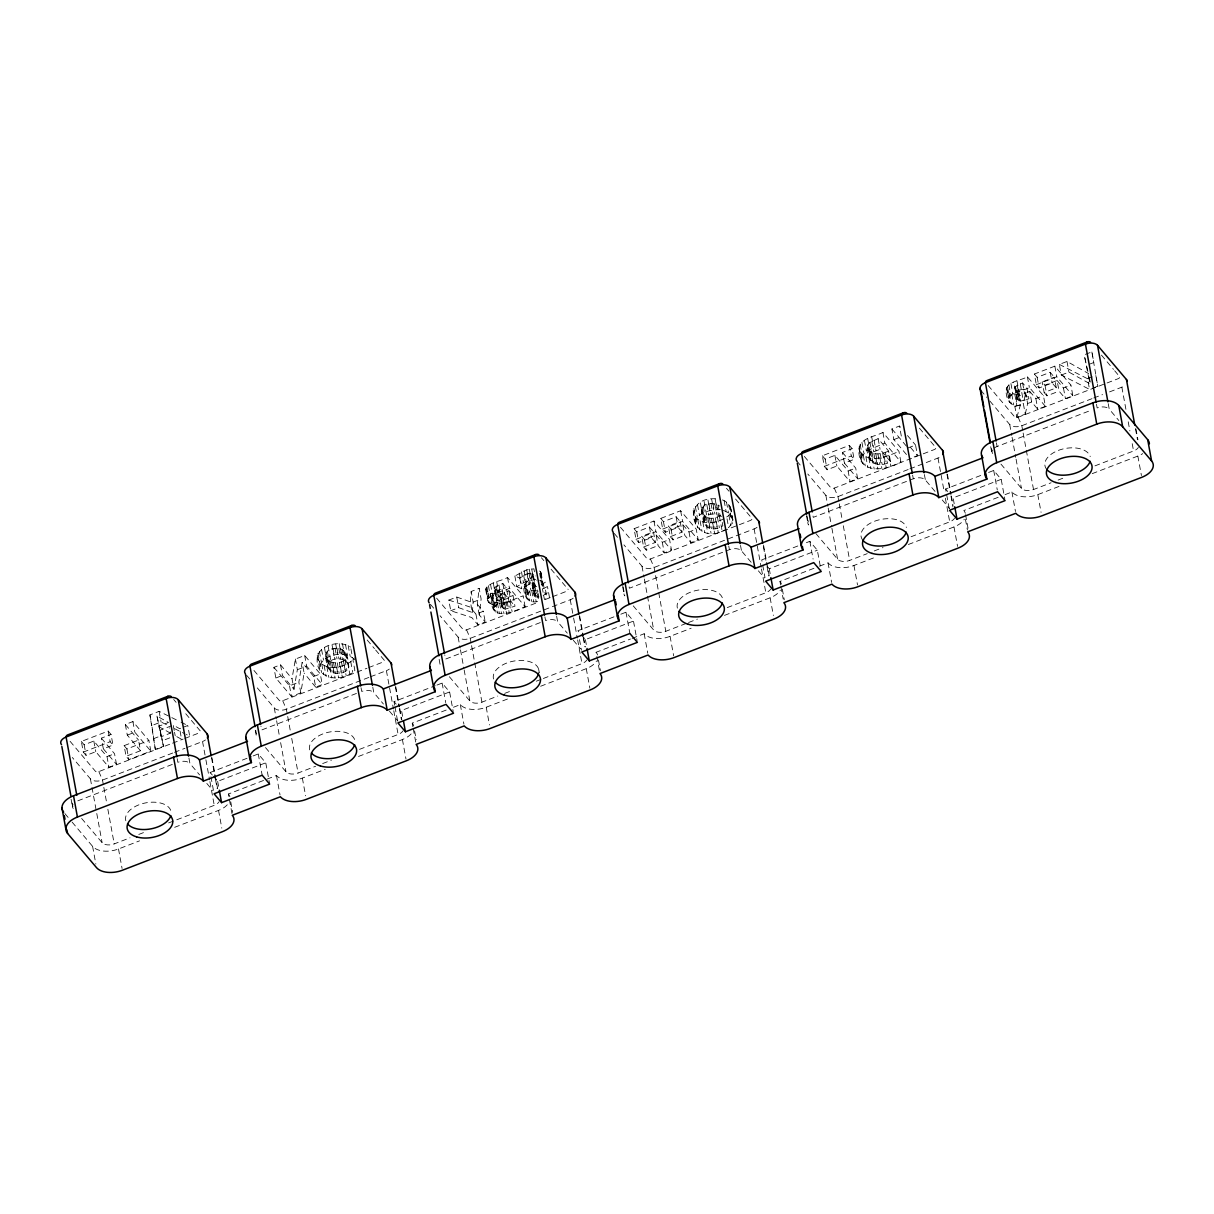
<?xml version="1.0" encoding="UTF-8"?>
<svg xmlns="http://www.w3.org/2000/svg" width="1214" height="1214" viewBox="0 0 1214 1214"><rect width="100%" height="100%" fill="white"/><g stroke="black" fill="none" stroke-linecap="round" stroke-linejoin="round"><path stroke-width="0.75" stroke-dasharray="5 3.75" d="M491.852 598.775C492.611 591.036 504.66 591.734 509.455 588.107L525.085 606.59C513.871 611.598 489.424 622.812 491.852 598.775C499.121 609.352 514.615 597.895 523.128 595.953L525.085 606.59M493.794 609.413L491.898 597.091M470.41 601.856L471.184 591.476L479.166 588.395L481.123 599.033L479.242 614.891L485.221 621.947L477.906 624.77L471.821 617.577L450.743 610.733L448.785 600.095L456.737 597.045L470.41 601.856L472.367 612.493L458.68 607.683L450.743 610.733M472.367 612.493L473.141 602.114L471.184 591.476M859.026 448.785C860.271 437.738 875.157 436.615 882.897 432.427L898.967 451.426L900.909 462.064C886.129 470.895 856.735 474.993 859.026 448.785L861.621 461.608M860.984 459.423L859.193 446.615M538.212 593.616L538.864 597.151L534.433 596.423L532.187 585.224L536.664 580.155M534.145 595.862L537.483 591.779M524.144 586.544L527.832 590.292L536.785 590.535L538.743 601.173C528.287 605.027 522.02 594.238 524.327 584.647L532.491 576.483L532.976 574.101C528.545 571.339 523.462 575.937 519.804 578.137L514.857 576.013L526.755 569.821L533.902 568.805L534.888 574.116M526.087 597.182L524.327 584.647M479.242 614.891L477.299 604.253L479.166 588.395M300.814 692.845L298.856 682.207L302.149 662.434L313.713 676.486L315.67 687.124L322.241 684.59L320.299 673.952L304.684 655.499L295.412 659.065L292.013 678.702L293.97 689.34L282.467 675.439L280.525 664.802L273.894 667.366L275.851 678.004L291.451 696.457L300.814 692.845L304.107 673.072L302.149 662.434M293.97 689.34L297.354 669.703L295.412 659.065M325.398 654.665C326.596 649.202 333.971 647.79 338.827 648.352C347.705 650.127 348.676 661.084 348.676 668.307C345.975 672.541 340.254 674.013 335.474 673.406C326.961 671.752 326.065 661.63 325.398 654.665C327.097 664.589 341.832 665.439 346.734 657.669L346.734 655.074M720.919 515.161C698.445 528.651 694.302 493.87 719.583 506.026M1006.269 389.102C1009.062 380.756 1020.974 380.695 1027.378 376.735L1043.448 395.734L1045.406 406.371L1037.818 409.285L1031.657 402.001L1029.7 391.363L1025.678 392.911L1023.311 403.488L1025.269 414.126L1016.862 417.373L1014.904 406.736L1018.409 394.413L1009.289 393.351L1006.269 389.102C1005.207 398.131 1010.26 407.874 1020.367 405.051L1018.409 394.413M1045.406 406.371L1029.335 387.372C1023.645 391.469 1008.212 391.53 1008.546 401.151M1025.269 414.126L1027.621 403.549L1025.678 392.911M540.913 575.436L541.08 572.765L539.107 570.368L541.065 581.005L543.022 583.403L542.112 587.424L540.154 576.787L540.913 575.436L542.87 586.074M1016.862 417.373L1020.367 405.051M1026.452 399.664L1028.895 398.723L1026.938 388.085L1022.598 382.956L1017.241 385.217L1014.707 387.767L1017.59 390.362L1024.495 389.026L1026.452 399.664L1020.61 401.075L1017.195 399.74L1013.644 382.152M1016.664 398.404L1019.183 395.855L1024.555 393.594L1028.895 398.723M867.373 445.963L869.952 442.306L878.117 438.649L888.572 451.016L890.53 461.654C877.768 469.09 865.218 461.897 867.373 445.963L869.983 459.378M890.53 461.654L880.074 449.286C876.22 451.047 868.86 452.336 869.421 457.951M493.309 583.039L497.254 604.314L492.292 604.526L488.529 602.372L487.588 599.944L488.878 597.531L495.266 593.676L488.21 593.1L485.63 589.306C489.546 581.582 500.836 581.536 507.513 577.469L523.128 595.953M354.397 657.867L352.94 659.855L354.883 670.492C341.999 682.996 314.76 680.447 317.294 657.457C319.343 644.331 340.527 639.99 350.588 647.092M725.76 529.35C692.663 549.805 677.2 494.113 718.415 499.03M720.372 509.668C711.237 509.47 695.986 512.232 695.197 523.355M726.7 516.982C735.335 512.232 729.098 501.17 721.435 499.667M727.034 518.757L728.658 527.62L733.013 521.686L731.01 508.894M861.151 457.253L866.386 451.001L884.854 443.064L900.909 462.064M499.698 596.028L501.807 593.676L508.954 590.732L513.036 595.558L514.979 606.196L505.161 609.155L502.11 607.819L499.698 596.028L502.11 607.819M501.64 606.666L503.764 604.314L510.912 601.37L514.979 606.196M493.84 607.728L497.254 604.314M348.904 667.047C347.932 656.273 327.689 656.076 327.568 666.653M494.174 588.289L496.344 586.18L502.854 583.524L506.329 587.622L508.287 598.259L499.258 601.082L496.526 599.974L494.174 588.289L497.3 590.444L506.329 587.622M496.116 598.927L498.301 596.818L504.812 594.162L508.287 598.259M526.284 595.285L535.237 585.831L533.295 575.193M354.64 659.794C345.429 649.49 321.573 654.3 319.252 668.095M721.526 516.663C696.259 504.508 700.402 539.289 722.861 525.799L721.89 520.472M317.294 657.457C322.787 672.192 343.516 668.474 352.94 659.855M541.216 584.905L548.288 580.292M543.159 595.543L549.001 591.795M514.857 576.013L516.8 586.65L526.026 581.369L535.86 579.442L535.207 575.891M516.8 586.65L521.762 588.775C525.419 586.574 530.503 581.976 534.919 584.738L535.237 585.831M545.101 587.728L547.468 586.529L549.426 597.167L544.418 599.473L542.461 588.836L545.101 587.728L547.059 598.365M723.802 518.712C714.242 524.251 697.504 525.359 693.24 512.718M171.614 725.76L160.263 730.145L163.45 746.276L155.316 749.402L149.914 714.909L159.125 711.358L179.338 721.344M842.47 452.458L855.703 468.103L857.661 478.741L850.088 481.654L836.856 466.009L827.144 469.757L824.321 466.404L822.364 455.766L849.345 445.356L852.182 448.71L854.125 459.347L844.428 463.095L842.47 452.458L852.182 448.71M906.463 454.522L893.853 439.605L891.895 428.967L899.468 426.038L901.759 428.754M1056.286 387.858L1052.143 382.956L1039.123 387.979L1036.331 384.686L1034.374 374.033L1054.86 366.142L1070.915 385.142L1072.872 395.779L1065.422 398.647L1059.063 391.151L1057.106 380.498L1044.996 385.172L1042.204 381.894L1054.329 377.22L1056.286 387.858L1044.161 392.532L1042.204 381.894M1059.352 364.412L1087.562 378.722L1089.519 389.36L1061.309 375.05L1059.352 364.412L1067 361.469L1088.7 373.639M1089.019 379.36L1084.223 354.822L1091.872 351.878L1093.829 362.516L1087.714 364.868M101.369 738.158L114.541 753.727L116.498 764.365L108.957 767.278L95.769 751.694L86.118 755.427L83.296 752.088L81.338 741.451L108.213 731.086L111.035 734.424L112.978 745.062L103.327 748.795L101.369 738.158L111.035 734.424M140.49 750.722L127.288 735.123L125.346 724.485L132.887 721.571L148.882 740.494L150.84 751.132L128.866 759.6L126.059 756.292L124.101 745.654L138.533 740.085L140.49 750.722L126.059 756.292M655.393 542.43L651.372 537.665L638.716 542.552L636.015 539.35L634.057 528.712L653.951 521.034L669.551 539.486L671.509 550.124L664.27 552.916L658.094 545.617L656.152 534.979L644.376 539.517L641.675 536.33L653.451 531.793L655.393 542.43L643.617 546.968L641.675 536.33M682.086 532.142L678.065 527.392L665.409 532.263L662.692 529.061L660.735 518.424L680.629 510.745L696.244 529.198L698.202 539.835L690.948 542.628L684.787 535.344L682.829 524.706L671.054 529.243L668.353 526.041L680.128 521.504L682.086 532.142L670.31 536.679L668.353 526.041M81.338 741.451L84.161 744.789L93.827 741.056L106.999 756.641L108.957 767.278M634.057 528.712L636.773 531.914L649.429 527.028L653.451 531.793M660.735 518.424L663.451 521.625L676.107 516.754L680.128 521.504M822.364 455.766L825.201 459.12L834.898 455.371L848.131 471.017L850.088 481.654M1034.374 374.033L1037.166 377.342L1050.186 372.319L1054.329 377.22M155.316 749.402L151.856 725.547L161.083 721.996L167.82 725.319M824.321 466.404L851.302 455.994L854.125 459.347M893.853 439.605L901.425 436.676L899.468 426.038M1036.331 384.686L1056.802 376.78L1072.872 395.779M1061.309 375.05L1068.957 372.106L1089.307 383.412M83.296 752.088L110.155 741.724L112.978 745.062M127.288 735.123L134.845 732.209L150.84 751.132M275.851 678.004L282.467 675.439M297.354 669.703L306.641 666.137L322.241 684.59M473.141 602.114L481.123 599.033M636.015 539.35L655.909 531.671L671.509 550.124M662.692 529.061L682.587 521.383L698.202 539.835M161.174 736.716L159.216 726.078L168.488 722.512L156.97 716.093L161.174 736.716L170.446 733.15L169.474 727.823M500.153 597.182L505.449 598.259L513.036 595.558M868.04 448.74C872.289 456.236 882.199 454.188 888.572 451.016M273.894 667.366L289.509 685.819L298.856 682.207M313.713 676.486L320.299 673.952M448.785 600.095L469.864 606.939L475.949 614.132L483.263 611.31L485.221 621.947M656.152 534.979L662.313 542.279L669.551 539.486M682.829 524.706L689.006 531.99L696.244 529.198M106.999 756.641L114.541 753.727M124.101 745.654L126.909 748.962L148.882 740.494M153.359 738.765L161.492 735.638M174.209 730.464L173.238 725.137L179.626 728.643L187.76 725.517L189.703 736.154L186.334 734.485M848.131 471.017L855.703 468.103M859.679 450.971C868.511 464.689 887.449 456.221 898.967 451.426M907.951 447.951L915.538 445.037L917.481 455.675L911.426 458.012M1014.904 406.736L1023.311 403.488M1029.7 391.363L1035.876 398.647L1043.448 395.734M1057.106 380.498L1063.464 388.01L1070.915 385.142M1087.562 378.722L1092.509 376.81M643.617 546.968L646.318 550.17L658.094 545.617M670.31 536.679L673.011 539.881L684.787 535.344M1044.161 392.532L1046.938 395.81L1059.063 391.151M1027.621 403.549L1031.657 402.001M163.45 746.276L162.221 740.783L170.324 737.657M1092.812 388.085L1097.775 386.173L1091.872 351.878M70.093 741.329L95.39 771.239A2.64 1.518 -10.4 0 0 98.85 771.588L170.81 743.848M172.57 743.18L183.102 739.114M184.847 738.431L198.899 733.028A2.64 1.518 -10.4 0 0 200.431 731.389M253.954 670.447L279.25 700.372A2.64 1.518 -10.4 0 0 282.71 700.721L366.962 668.246M368.707 667.563L382.759 662.161A2.64 1.518 -10.4 0 0 384.064 659.976L375.627 649.991M436.615 598.153L463.111 629.505A2.64 1.518 -10.4 0 0 466.571 629.854L538.53 602.114M545.556 599.397L550.822 597.379M552.567 596.696L566.619 591.279A2.64 1.518 -10.4 0 0 567.924 589.094M620.475 527.286L646.971 558.622A2.64 1.518 -10.4 0 0 650.431 558.971L750.48 520.411A2.64 1.518 -10.4 0 0 751.785 518.226L734.91 498.286M804.336 456.418L830.846 487.755A2.64 1.518 -10.4 0 0 834.291 488.104L934.34 449.544A2.64 1.518 -10.4 0 0 935.645 447.359L917.587 425.993M988.196 385.551L1014.692 416.888A2.64 1.518 -10.4 0 0 1018.151 417.237L1118.2 378.677A2.64 1.518 -10.4 0 0 1119.505 376.492L1114.695 370.786M172.707 753.014L102.507 780.071A9.242 5.296 -10.4 0 1 90.413 778.857L72.339 757.49M174.467 752.331L184.998 748.279M186.744 747.596L202.541 741.511A9.242 5.296 -10.4 0 0 205.454 739.948M368.859 677.412L286.367 709.204A9.242 5.296 -10.4 0 1 274.273 707.99L256.2 686.608M370.604 676.729L386.401 670.644A9.242 5.296 -10.4 0 0 389.315 669.066M573.175 598.198A9.242 5.296 -10.4 0 1 570.261 599.762L470.228 638.336A9.242 5.296 -10.4 0 1 458.133 637.107L440.06 615.741M757.035 527.331A9.242 5.296 -10.4 0 1 754.122 528.894L654.088 567.454A9.242 5.296 -10.4 0 1 641.994 566.24L623.92 544.874M908.163 469.53L837.948 496.587A9.242 5.296 -10.4 0 1 825.869 495.373L807.796 474.006M909.908 468.847L937.997 458.027A9.242 5.296 -10.4 0 0 940.896 456.464M1092.008 398.662L1021.809 425.719A9.242 5.296 -10.4 0 1 1009.714 424.505L988.029 398.86M1093.768 397.98L1102.54 394.596M1109.566 391.894L1121.857 387.16A9.242 5.296 -10.4 0 0 1124.756 385.597M77.802 800.845L172.585 764.319M356.446 693.437L261.663 729.978L260.995 726.321M540.306 622.57L445.523 659.111L444.855 655.454M751.147 562.279L741.511 550.883A9.242 5.296 -10.4 0 0 729.432 549.669L629.383 588.229L628.715 584.587M935.023 491.412L925.387 480.016A9.242 5.296 -10.4 0 0 913.292 478.802L813.259 517.361L812.576 513.719M994.205 448.057A9.242 5.296 -10.4 0 1 997.104 446.494L1091.887 409.953M213.421 790.223L210.174 772.499L251.389 756.61M253.104 755.943L258.263 753.955L265.76 762.817L269.66 784.092M394.687 705.167L394.034 701.616L435.249 685.728M436.964 685.075L442.124 683.087L449.62 691.95L453.201 711.45M613.95 616.849L577.894 630.749L580.034 633.283M620.824 614.208L625.984 612.22L633.48 621.082L637.062 640.582M797.81 545.981L761.755 559.882L762.407 563.433M806.399 542.673L809.844 541.338L817.341 550.215L820.922 569.715M949.196 508.514L945.615 489.014L981.686 475.099M988.56 472.458L993.705 470.471L1001.201 479.333L1004.782 498.833M213.391 776.292L217.67 781.361L265.76 762.817M449.62 691.95L401.531 710.494L402.836 717.58M581.111 634.543L585.391 639.611L633.48 621.082M767.111 566.21L769.251 568.744L817.341 550.215M1001.201 479.333L953.111 497.877L954.416 504.963M231.95 813.517L228.384 794.017L276.458 775.488A19.803 11.366 -10.4 0 0 302.362 778.098L325.185 769.297M412.881 726.7L412.244 723.149L446.585 709.917M453.459 707.261L460.318 704.621A19.803 11.366 -10.4 0 0 486.222 707.231L510.791 697.747M599.352 670.007L596.104 652.282L630.445 639.034M632.16 638.382L644.179 633.738A19.803 11.366 -10.4 0 0 670.082 636.348L691.145 628.23M780.617 584.951L779.965 581.415L817.735 566.847M819.465 566.179L828.039 562.871A19.819 11.366 -10.4 0 0 853.958 565.481L876.766 556.68M998.166 497.3L963.825 510.533A19.803 11.366 -10.4 0 1 965.297 513.234M1005.04 494.644L1011.915 492.004A19.803 11.366 -10.4 0 0 1037.803 494.614L1060.626 485.812M81.641 818.464L102.128 842.683A9.242 5.296 -10.4 0 0 114.222 843.897L130.019 837.812M138.791 834.428L145.817 831.727M168.625 822.925L214.256 805.337A9.242 5.296 -10.4 0 0 219.051 801.771M265.502 747.596L285.988 771.816A9.242 5.296 -10.4 0 0 298.083 773.03L315.625 766.262M322.651 763.56L331.422 760.176M359.511 749.357L398.116 734.47A9.242 5.296 -10.4 0 0 402.911 730.904M449.377 676.729L469.848 700.948A9.242 5.296 -10.4 0 0 481.943 702.162L497.74 696.077M504.751 693.361L511.777 690.66M536.345 681.191L541.611 679.157M543.371 678.474L581.976 663.603A9.242 5.296 -10.4 0 0 586.787 660.021M633.238 605.847L653.709 630.066A9.242 5.296 -10.4 0 0 665.803 631.295L686.866 623.177M688.611 622.494L697.397 619.11M727.232 607.607L765.837 592.72A9.242 5.296 -10.4 0 0 770.647 589.154M815.899 533.553L837.584 559.199A9.242 5.296 -10.4 0 0 849.663 560.413L867.221 553.645M874.232 550.944L883.018 547.56M911.092 536.74L949.712 521.853A9.242 5.296 -10.4 0 0 954.508 518.287M1000.958 464.112L1021.429 488.332A9.242 5.296 -10.4 0 0 1033.524 489.546L1051.066 482.777M1058.092 480.076L1063.358 478.043M1094.952 465.873L1133.557 450.986A9.242 5.296 -10.4 0 0 1138.368 447.42M72.127 822.136L92.598 846.355A19.803 11.366 -10.4 0 0 118.502 848.965L139.564 840.847M174.664 827.311L218.55 810.406A19.803 11.366 -10.4 0 0 228.824 802.758M358.525 756.443L402.411 739.538A19.803 11.366 -10.4 0 0 411.925 732.998M540.625 686.259L586.271 668.656A19.803 11.366 -10.4 0 0 596.544 661.008M724.5 615.377L770.131 597.789A19.803 11.366 -10.4 0 0 780.405 590.141M908.36 544.509L953.992 526.922A19.803 11.366 -10.4 0 0 964.28 519.273M1092.221 473.642L1137.852 456.054A19.803 11.366 -10.4 0 0 1142.708 453.641M532.187 585.224L533.538 586.514L536.907 586.514L537.893 591.84M723.377 510.305L728.491 512.991L732.968 519.531M181.023 722.178L187.76 725.517M174.558 728.658L184.649 733.651M176.789 736.655L181.584 739.28L179.626 728.643M539.608 580.201L541.065 581.005M170.446 733.15L158.913 726.731L159.353 728.233M1101.432 355.125L1113.481 369.36M1108.23 403.67L1109.232 409.148L1118.868 420.545M980.806 390.316L986.83 397.433M907.495 435.538L915.538 445.037M910.606 447.526L917.481 455.675M945.615 489.014L947.755 491.533M891.895 428.967L906.812 446.6M942.246 499.956L949.485 508.514M844.428 463.095L857.661 478.741M796.945 461.183L801.771 466.874M726.488 488.316L728.901 491.154M758.386 570.838L764.41 577.955M614.284 533.477L617.896 537.756M541.414 557.757L543.826 560.61M551.05 569.154L565.512 586.256M556.649 616.287L557.651 621.765L567.287 633.162M573.312 640.279L580.55 648.822M477.299 604.253L483.263 611.31M430.424 604.344L434.035 608.624M367.189 640.021L374.428 648.579M394.034 701.616L396.174 704.15M372.789 687.154L373.791 692.633L383.427 704.029M389.451 711.146L397.889 721.116M315.67 687.124L304.107 673.072M280.525 664.802L292.013 678.702M246.563 675.212L250.175 679.491M173.693 699.492L176.106 702.345M185.742 713.741L200.204 730.843M210.174 772.499L212.313 775.018M188.929 758.037L189.93 763.5L199.566 774.896M206.805 783.44L212.829 790.572M125.346 724.485L138.533 740.085M103.327 748.795L116.498 764.365M64.888 813.592L70.913 820.71M1018.151 417.237L1021.809 425.719L1022.81 431.198M834.291 488.104L837.948 496.587L838.95 502.065M650.431 558.971L654.088 567.454L665.803 631.295M466.571 629.854L470.228 638.336L471.229 643.799M282.71 700.721L286.367 709.204L287.369 714.667M98.85 771.588L102.507 780.071L103.509 785.549M1087.896 371.499L1084.223 354.822M156.97 716.093L159.216 726.078M1135.94 428.861L1137.943 439.817M1135.469 428.754L1137.488 439.696M1137.852 456.054L1141.433 475.554M1121.857 387.16L1126.197 410.863M1128.216 421.804L1129.885 430.924M1132.222 443.687L1133.557 450.986M1095.817 375.536L1097.775 386.173M1096.485 404.277L1097.153 407.934A9.242 5.296 -10.4 0 1 1109.232 409.148M1089.353 377.175L1090.324 382.501M1088.867 376.826L1089.853 382.137M1067 361.469L1068.957 372.106M1063.464 388.01L1065.422 398.647M1054.86 366.142L1056.802 376.78M1050.186 372.319L1052.143 382.956M1044.996 385.172L1046.938 395.81M1037.166 377.342L1039.123 387.979M1035.876 398.647L1037.818 409.285M1027.378 376.735L1029.335 387.372M1022.598 382.956L1024.555 393.594M1020.306 383.836L1023.19 400.711M1016.968 380.741L1018.925 391.394M1018.652 390.438L1020.61 401.075M1037.803 494.614L1041.066 512.338M1017.241 385.217L1019.183 395.855M1017.59 390.362L1019.548 400.999M1016.679 390.119L1018.637 400.757M1015.39 386.492L1017.332 397.13M1014.889 387.129L1017.195 399.74M1023.144 433.019L1033.524 489.546M1014.858 394.611L1016.801 405.248M1010.928 383.548L1012.886 394.186M1011.778 394.262L1013.72 404.899M1008.849 384.929L1010.807 395.567M1009.289 393.351L1011.232 403.989M1007.392 386.325L1009.35 396.963M1007.514 391.94L1009.471 402.578M1006.527 387.706L1008.485 398.344M1009.714 424.505L1011.732 435.447M1012.066 437.268L1015.739 457.329M1016.072 459.15L1021.429 488.332M1011.915 492.004L1015.481 511.504M996.436 442.852L997.104 446.494M991.519 448.664L992.521 454.142A9.242 5.296 -10.4 0 1 992.308 450.06M990.715 446.722L991.717 452.2M993.705 470.471L997.286 489.97M965.54 514.69L968.15 528.879M965.449 519.395L967.406 530.032M947.406 474.204L951.078 494.265M951.412 496.086L953.096 505.206M946.935 474.082L950.623 494.144M950.957 495.965L952.96 506.921M953.992 526.922L957.573 546.421M937.997 458.027L944.022 490.851M945.357 498.15L949.712 521.853M924.385 474.553L925.387 480.016M912.625 475.144L913.292 478.802M888.845 455.326L890.803 465.964M882.897 432.427L884.854 443.064M885.325 452.276L887.282 462.913M884.247 456.889L886.205 467.527M882.669 453.156L884.627 463.794M878.117 438.649L880.074 449.286M880.211 453.733L882.153 464.37M879.953 457.921L881.91 468.558M877.904 453.96L879.862 464.598M874.08 440.196L876.038 450.834M875.795 453.869L877.737 464.507M875.947 458.437L877.904 469.074M871.682 436.752L873.64 447.389M871.773 441.213L873.731 451.851M873.852 453.459L875.81 464.097M872.092 452.716L874.034 463.353M869.952 442.306L871.91 452.943M872.244 458.422L874.201 469.059M870.499 451.638L872.456 462.276M867.676 438.497L870.559 454.082M869.087 450.242L871.045 460.88M867.752 444.673L869.71 455.311M868.875 457.875L870.817 468.513M864.429 440.363L866.386 451.001M865.901 456.828L867.843 467.466M861.925 442.336L863.882 452.989M863.321 455.25L865.263 465.888M860.165 444.445L862.122 455.083M861.136 453.171L863.093 463.809M849.345 445.356L851.302 455.994M834.898 455.371L836.856 466.009M853.943 565.481L857.524 584.981M839.284 503.886L841.97 518.469M843.305 525.768L849.663 560.413M825.201 459.12L827.144 469.757M825.869 495.373L827.872 506.314M828.206 508.135L831.56 526.375M831.894 528.196L837.584 559.199M828.039 562.871L831.62 582.371M806.991 515.889L808.661 525.009A9.242 5.296 -10.4 0 1 808.448 520.927M806.521 515.768L807.856 523.067M809.844 541.338L813.092 559.077M782.332 589.109L784.274 599.746M780.936 586.726L783.212 599.139M769.251 568.744L770.556 575.831M763.53 545.071L769.221 576.073M763.409 546.786L766.747 565.026M767.081 566.847L768.766 575.967M770.131 597.789L773.379 615.528M762.726 565.193L765.002 577.606M754.122 528.894L761.163 567.196M761.497 569.017L765.837 592.72M740.51 545.42L741.511 550.883M730.206 506.693L733.013 521.686M730.342 513.127L732.3 523.765M728.643 504.417L730.585 515.055M726.533 502.353L728.491 512.991M728.886 515.115L730.843 525.753M724.136 500.76L726.093 511.398M728.764 546.027L729.432 549.669M718.096 504.918L720.039 515.555M719.371 516.147L722.133 530.958M716.488 504.113L718.445 514.751M715.137 498.878L717.095 509.516M714.773 503.613L716.73 514.25M717.398 517.027L719.356 527.665M712.937 503.415L714.894 514.053M716.29 521.61L718.233 532.248M715.258 517.725L717.201 528.363M711.647 499.212L713.604 509.85M710.994 503.507L712.952 514.144M713.21 518.135L715.167 528.773M712.603 522.415L714.56 533.052M708.961 503.901L710.918 514.539M707.959 500.031L709.917 510.669M711.283 518.226L713.24 528.864M709.477 518.029L711.434 528.667M706.821 504.599L708.764 515.237M709.113 522.733L711.07 533.371M707.777 517.513L709.72 528.151M704.059 501.336L706.791 516.117M706.184 516.709L708.126 527.346M703.316 506.466L705.258 517.103M704.697 515.616L707.792 533.219M702.223 507.528L705.273 524.843M701.555 508.681L704.181 523.325M700.432 502.945L702.375 513.583M701.343 509.926L703.513 521.899M702.815 521.929L704.773 532.567M697.519 504.675L699.476 515.313M700.099 520.821L702.056 531.459M695.349 506.526L697.306 517.164M697.701 519.228L699.659 529.865M695.607 517.179L697.564 527.817M693.907 508.499L695.865 519.137M693.194 510.578L696.001 525.556M689.006 531.99L690.948 542.628M680.629 510.745L682.587 521.383M676.107 516.754L678.065 527.392M671.054 529.243L673.011 539.881M663.451 521.625L665.409 532.263M662.313 542.279L664.27 552.916M653.951 521.034L655.909 531.671M670.082 636.348L673.664 655.864M649.429 527.028L651.372 537.665M644.376 539.517L646.318 550.17M636.773 531.914L638.716 542.552M641.994 566.24L644.012 577.181M644.346 579.002L653.709 630.066M644.179 633.738L647.76 653.253M623.116 586.757L624.8 595.877A9.242 5.296 -10.4 0 1 623.996 593.934M622.661 586.65L623.662 592.113M625.984 612.22L629.884 633.496M598.456 659.991L600.414 670.629M585.391 639.611L586.696 646.713M579.67 615.953L583.357 636.015M583.691 637.836L585.36 646.956M579.215 615.832L582.887 635.893M583.221 637.714L584.89 646.834M586.271 668.656L589.852 688.171M579.518 639.611L581.476 650.249M570.261 599.762L573.281 616.181M573.615 618.002L577.303 638.063M577.636 639.884L580.307 654.483M580.641 656.304L581.976 663.603M543.341 583.752L545.283 594.39M541.08 572.765L543.204 584.738M540.276 571.46L542.233 582.098M544.904 616.894L545.572 620.536A9.242 5.296 -10.4 0 1 557.651 621.765M532.976 574.101L534.919 584.738M531.671 568.85L533.629 579.488M535.025 586.757L536.983 597.394M532.051 573.463L534.448 587.121M533.234 583.145L535.192 593.783M533.538 586.514L535.48 597.151M534.221 590.93L536.163 601.567M530.715 573.19L532.658 583.828M529.289 569.184L531.231 579.822M532.248 584.617L534.433 596.423M529.016 573.327L530.973 583.964M531.823 591.021L533.781 601.658M528.894 579.579L530.852 590.216M526.755 569.821L528.697 580.459M527.058 573.903L529.016 584.541M529.683 590.808L531.626 601.446M527.832 590.292L529.79 600.93M524.069 570.732L526.026 581.369M525.844 582.401L527.802 593.039M526.315 589.488L528.257 600.126M523.704 575.512L525.647 586.15M525.101 588.38L527.043 599.018M521.489 571.84L523.446 582.477M538.652 669.218L539.274 672.632M519.197 573.069L521.155 583.706M519.804 578.137L521.762 588.775M507.513 577.469L509.455 588.107M508.954 590.732L510.912 601.37M510.138 600.96L512.08 611.598M508.226 597.394L510.183 608.047M507.27 601.947L509.212 612.584M502.854 583.524L504.812 594.162M504.387 592.493L507.406 608.897M504.554 602.645L506.511 613.282M502.05 589.276L504.007 599.913M503.203 598.517L505.161 609.155M501.807 593.676L503.764 604.314M501.458 598.153L503.415 608.791M498.984 585.011L500.927 595.649M502.004 603.039L503.962 613.677M499.364 590.141L502.201 605.498M496.693 581.643L498.651 592.28M497.3 590.444L499.258 601.082M499.622 603.13L501.564 613.768M496.344 586.18L498.301 596.818M495.737 590.186L497.694 600.824M494.766 587.257L496.708 597.895M497.452 602.933L499.409 613.571M495.6 602.432L497.543 613.07M492.763 594.086L494.993 606.09M494.052 601.628L496.01 612.266M490.547 584.374L492.505 595.012M492.307 596.271L494.265 606.909M492.838 600.52L494.781 611.158M490.35 593.889L492.292 604.526M488.423 585.664L490.38 596.302M488.21 593.1L490.168 603.737M486.92 586.893L488.878 597.531M485.995 588.092L487.952 598.745M486.571 591.734L488.529 602.372M485.63 589.306L487.77 601.158M475.949 614.132L477.906 624.77M486.222 707.231L489.47 724.955M471.563 645.62L481.943 702.162M456.737 597.045L458.68 607.683M458.133 637.107L460.152 648.048M460.485 649.885L463.824 668.11M464.158 669.946L469.848 700.948M460.318 704.621L463.9 724.121M439.134 659.339L440.136 664.817M442.124 683.087L445.705 702.587M414.596 730.858L416.235 739.721M413.215 728.476L415.81 742.649M395.81 686.821L399.497 706.882M399.831 708.703L401.834 719.644M395.339 686.699L399.027 706.76M399.36 708.581L401.379 719.523M402.411 739.538L405.992 759.038M395.005 706.943L397.615 721.131M386.401 670.644L393.442 708.93M393.776 710.767L398.116 734.47M361.044 687.761L361.711 691.419A9.242 5.296 -10.4 0 1 373.791 692.633M350.922 648.868L352.546 657.73M348.19 645.514L350.133 656.152M350.755 661.721L352.713 672.359M345.474 644.406L347.432 655.044M346.081 653.663L349.799 674.089M344.988 652.161L346.946 662.798M342.469 643.769L344.427 654.407M343.623 650.765L345.58 661.402M344.958 659.9L346.916 670.538M342.151 649.657L344.093 660.295M344.23 665.06L346.172 675.697M343.425 660.886L345.383 671.524M340.542 648.868L342.5 659.506M339.192 643.632L341.149 654.27M341.453 661.767L343.395 672.404M338.827 648.352L340.77 659.005M336.991 648.155L338.949 658.792M340.345 666.349L342.287 676.987M339.298 662.465L341.255 673.117M335.701 643.966L337.659 654.604M335.049 648.246L337.006 658.883M337.264 662.874L339.222 673.512M336.657 667.154L338.6 677.791M333.015 648.64L334.958 659.278M332.014 644.771L333.956 655.408M335.337 662.965L337.295 673.603M333.531 662.768L335.474 673.406M333.167 667.472L335.125 678.125M331.832 662.267L333.774 672.905M328.114 646.076L330.845 660.856M330.238 661.463L332.181 672.101M327.37 651.205L329.313 661.842M328.751 660.355L330.709 670.993M329.889 667.321L331.847 677.958M326.262 652.267L328.22 662.905M327.385 658.944L329.328 669.582M324.472 647.684L328.235 668.064M326.87 666.668L328.827 677.306M321.573 649.414L323.531 660.052M324.153 665.56L326.111 676.198M319.403 651.265L321.346 661.903M321.756 663.982L323.713 674.62M317.962 653.238L321.619 672.556M317.249 655.317L320.056 670.295M304.684 655.499L306.641 666.137M289.509 685.819L291.451 696.457M302.362 778.098L305.609 795.823M287.703 716.503L290.374 731.086M291.724 738.385L298.083 773.03M274.273 707.99L276.291 718.931M276.625 720.752L279.296 735.335M280.631 742.634L285.988 771.816M276.458 775.488L280.039 794.988M255.729 730.327L256.412 733.969M255.274 730.206L256.275 735.684A9.242 5.296 -10.4 0 0 257.08 737.626M258.263 753.955L262.163 775.23M230.736 801.726L232.693 812.363M217.67 781.361L218.975 788.447M211.949 757.688L217.64 788.69M211.479 757.566L215.166 777.628M215.5 779.449L217.169 788.569M218.55 810.406L221.798 828.13M202.541 741.511L205.561 757.931M205.894 759.752L209.582 779.813M209.916 781.634L214.256 805.337M174.543 732.224L175.195 735.775M177.183 758.629L177.851 762.286A9.242 5.296 -10.4 0 1 189.93 763.5M159.125 711.358L161.083 721.996M160.263 730.145L162.221 740.783M149.914 714.909L151.856 725.547M132.887 721.571L134.845 732.209M126.909 748.962L128.866 759.6M108.213 731.086L110.155 741.724M118.502 848.965L122.083 868.465M103.843 787.37L106.513 801.953M107.864 809.252L114.222 843.897M93.827 741.056L95.769 751.694M84.161 744.789L86.118 755.427M90.413 778.857L96.437 811.68M96.771 813.501L102.128 842.683M92.598 846.355L95.86 864.08M72.218 803.015L72.886 806.673M71.08 799.252L72.415 806.551M677.397 608.138A23.112 13.248 -10.4 0 1 696.305 590.459A23.112 13.248 -10.4 0 1 722.512 598.35M779.965 581.415A19.803 11.366 -10.4 0 1 781.437 584.116M309.676 749.873A23.112 13.248 -10.4 0 1 328.584 732.209A23.112 13.248 -10.4 0 1 354.792 740.1M412.244 723.149A19.803 11.366 -10.4 0 1 413.716 725.851M493.537 679.005A23.112 13.248 -10.4 0 1 515.419 660.811A23.112 13.248 -10.4 0 1 538.834 672.693M596.104 652.282A19.803 11.366 -10.4 0 1 597.576 654.983M73.219 808.494A9.242 5.296 -10.4 0 1 73.007 804.412M125.816 820.755A23.112 13.248 -10.4 0 1 144.724 803.076A23.112 13.248 -10.4 0 1 170.931 810.967M228.384 794.017A19.803 11.366 -10.4 0 1 229.856 796.718M1046.832 469.545A23.112 13.248 -10.4 0 1 1061.112 449.468A23.112 13.248 -10.4 0 1 1090.233 456.616M862.987 540.412A23.112 13.248 -10.4 0 1 877.252 520.336A23.112 13.248 -10.4 0 1 906.388 527.483"/><path stroke-width="1.5" d="M171.28 696.654A2.64 1.518 -10.4 0 0 167.835 696.305L166.136 698.46L66.087 737.019A9.242 5.296 -10.4 0 0 61.504 744.668M355.141 625.771A2.64 1.518 -10.4 0 0 351.696 625.438L349.996 627.577L249.947 666.152A9.242 5.296 -10.4 0 0 245.365 673.785L255.061 726.685M539.001 554.904A2.64 1.518 -10.4 0 0 535.556 554.555L533.857 556.71L433.808 595.27A9.242 5.296 -10.4 0 0 429.225 602.918M722.876 484.037A2.64 1.518 -10.4 0 0 719.416 483.688L717.717 485.843L617.668 524.402A9.242 5.296 -10.4 0 0 613.085 532.051L622.782 584.936M906.737 413.17A2.64 1.518 -10.4 0 0 903.277 412.821L901.577 414.976L801.544 453.535A9.242 5.296 -10.4 0 0 796.945 461.183M1090.597 342.302A2.64 1.518 -10.4 0 0 1087.137 341.953L1085.437 344.108L985.389 382.668A9.242 5.296 -10.4 0 0 980.806 390.316L983.81 406.72M167.835 696.305L67.787 734.865A2.64 1.518 -10.4 0 0 66.254 736.488M351.696 625.438L251.647 663.997A2.64 1.518 -10.4 0 0 250.114 665.621M535.556 554.555L435.507 593.115A2.64 1.518 -10.4 0 0 434.142 594.147M719.416 483.688L619.368 522.248A2.64 1.518 -10.4 0 0 617.835 523.887M903.277 412.821L803.243 451.38A2.64 1.518 -10.4 0 0 801.923 453.566M1087.137 341.953L987.088 380.513A2.64 1.518 -10.4 0 0 985.783 382.698M63.689 812.166A19.803 11.366 -10.4 0 1 73.523 795.777L173.556 757.217A19.803 11.366 -10.4 0 1 199.46 759.827L247.55 741.299M246.654 740.009A19.803 11.366 -10.4 0 1 257.383 724.91L357.417 686.35A19.803 11.366 -10.4 0 1 383.32 688.96L431.41 670.416A19.803 11.366 -10.4 0 1 441.243 654.043L541.292 615.483A19.803 11.366 -10.4 0 1 567.181 618.093L615.27 599.549M614.375 598.259A19.803 11.366 -10.4 0 1 625.104 583.175L725.153 544.6A19.803 11.366 -10.4 0 1 751.041 547.211L799.131 528.682M801.331 545.799L797.416 524.524A19.803 11.366 -10.4 0 1 808.964 512.293L909.013 473.733A19.803 11.366 -10.4 0 1 934.917 476.343L982.991 457.815A19.788 11.351 -10.4 0 1 981.519 455.113M985.176 474.932L981.276 453.657A19.788 11.351 -10.4 0 1 992.824 441.426L1092.873 402.866A19.803 11.366 -10.4 0 1 1118.762 405.476L1147.685 439.665A19.803 11.366 -10.4 0 1 1149.4 443.823M67.589 833.441A19.803 11.366 -10.4 0 1 77.423 817.052L177.472 778.493A19.803 11.366 -10.4 0 1 203.36 781.103L251.45 762.574A19.803 11.366 -10.4 0 1 261.283 746.185L361.332 707.625A19.803 11.366 -10.4 0 1 387.22 710.236L435.31 691.692A19.803 11.366 -10.4 0 1 445.143 675.318L545.192 636.758A19.803 11.366 -10.4 0 1 571.081 639.368L619.17 620.824A19.803 11.366 -10.4 0 1 629.004 604.451L729.053 565.876A19.803 11.366 -10.4 0 1 754.941 568.486L803.031 549.957A19.819 11.366 -10.4 0 1 812.864 533.568L912.913 495.009A19.803 11.366 -10.4 0 1 938.817 497.619L986.891 479.09A19.803 11.366 -10.4 0 1 996.724 462.701L1096.773 424.141A19.803 11.366 -10.4 0 1 1122.677 426.751L1151.585 460.941A19.803 11.366 -10.4 0 1 1141.752 477.33L1041.703 515.889A19.803 11.366 -10.4 0 1 1015.815 513.279L967.725 531.808A19.803 11.366 -10.4 0 1 957.892 548.197L857.858 586.757A19.819 11.366 -10.4 0 1 831.954 584.146L783.865 602.69A19.803 11.366 -10.4 0 1 774.031 619.064L673.982 657.624A19.803 11.366 -10.4 0 1 648.094 655.014L600.004 673.558A19.803 11.366 -10.4 0 1 590.171 689.947L490.122 728.506A19.803 11.366 -10.4 0 1 464.234 725.896L416.144 744.425A19.803 11.366 -10.4 0 1 406.311 760.814L306.262 799.373A19.803 11.366 -10.4 0 1 280.373 796.763L232.284 815.292A19.803 11.366 -10.4 0 1 222.45 831.681L122.402 870.241A19.803 11.366 -10.4 0 1 96.513 867.631L67.589 833.441L66.937 829.89M221.57 802.636L269.66 784.092L262.163 775.23L214.074 793.774L221.57 802.636L219.294 790.223M405.43 731.769L453.52 713.225L446.024 704.363L397.934 722.891L405.43 731.769L403.488 721.131M589.291 660.886L637.38 642.358L629.884 633.496L581.794 652.024L589.291 660.886L587.015 648.473M773.151 590.019L821.241 571.491L813.744 562.628L765.655 581.157L773.151 590.019L770.875 577.606M957.027 519.152L1005.101 500.608L997.605 491.746L949.53 510.29L957.027 519.152L954.75 506.739M1096.151 402.456L1085.437 344.108A9.242 5.296 -10.4 0 1 1097.517 345.322L1126.44 379.512A9.242 5.296 -10.4 0 1 1127.245 381.454M912.291 473.323L901.577 414.976A9.242 5.296 -10.4 0 1 913.672 416.19L942.58 450.379L946.601 472.261M728.43 544.206L717.717 485.843A9.242 5.296 -10.4 0 1 729.796 487.057L758.72 521.246A9.242 5.296 -10.4 0 1 759.524 523.188M544.57 615.073L533.857 556.71A9.242 5.296 -10.4 0 1 545.936 557.924L574.859 592.129L578.866 614.011M360.71 685.94L349.996 627.577A9.242 5.296 -10.4 0 1 362.076 628.806L390.999 662.996A9.242 5.296 -10.4 0 1 391.788 664.938M176.849 756.808L166.136 698.46A9.242 5.296 -10.4 0 1 178.215 699.674L207.139 733.863L211.145 755.745M1147.685 439.665L1151.585 460.941M1126.44 379.512L1134.802 425.097M1118.762 405.476L1122.677 426.751M1097.517 345.322L1107.896 401.849M1092.873 402.866L1096.773 424.141M985.389 382.668L996.102 441.016M992.824 441.426L996.724 462.701M984.478 410.378L990.169 441.38M980.001 388.374L990.047 443.08M985.92 473.764L986.891 479.09M934.917 476.343L938.817 497.619M913.672 416.19L924.036 472.716M909.013 473.733L912.913 495.009M801.544 453.535L812.242 511.883M808.964 512.293L812.879 533.568M797.279 463.004L806.657 514.068M800.117 533.993L800.754 537.544M802.378 546.406L803.031 549.957M758.72 521.246L762.726 543.144M751.041 547.211L754.941 568.486M729.796 487.057L740.176 543.599M725.153 544.6L729.053 565.876M617.668 524.402L628.382 582.766M625.104 583.175L629.004 604.451M615.589 601.325L616.242 604.876M618.199 615.513L619.17 620.824M613.556 595.391L617.456 616.666M567.181 618.093L571.081 639.368M545.936 557.924L556.316 614.466M541.292 615.483L545.192 636.758M433.808 595.27L444.521 653.633M441.243 654.043L445.143 675.318M429.559 604.739L430.226 608.396M430.894 612.038L438.922 655.803M434.658 688.156L435.31 691.692M429.695 666.258L433.595 687.534M390.999 662.996L395.005 684.878M383.32 688.96L387.22 710.236M362.076 628.806L372.455 685.333M357.417 686.35L361.332 707.625M249.947 666.152L260.661 724.5M257.383 724.91L261.283 746.185M250.479 757.248L251.45 762.574M245.835 737.141L249.735 758.416M199.46 759.827L203.36 781.103M178.215 699.674L188.595 756.201M173.556 757.217L177.472 778.493M66.087 737.019L76.801 795.367M73.523 795.777L77.423 817.052M61.838 746.489L70.867 795.731M64.342 815.717L64.995 819.253M61.975 808.008L65.875 829.283M722.406 603.024A23.112 13.248 -10.4 0 1 702.633 616.226A23.112 13.248 -10.4 0 1 679.112 611.279M354.685 744.759A23.112 13.248 -10.4 0 1 334.912 757.976A23.112 13.248 -10.4 0 1 311.391 753.014M574.859 592.129A9.242 5.296 -10.4 0 1 575.072 596.195M538.546 673.891A23.112 13.248 -10.4 0 1 518.773 687.094A23.112 13.248 -10.4 0 1 495.251 682.147M207.139 733.863A9.242 5.296 -10.4 0 1 207.336 737.945M170.825 815.626A23.112 13.248 -10.4 0 1 151.052 828.843A23.112 13.248 -10.4 0 1 127.531 823.896M1090.126 461.274A23.112 13.248 -10.4 0 1 1070.353 474.492A23.112 13.248 -10.4 0 1 1046.832 469.545M942.58 450.379A9.242 5.296 -10.4 0 1 942.792 454.461M906.266 532.142A23.112 13.248 -10.4 0 1 886.493 545.359A23.112 13.248 -10.4 0 1 862.987 540.412M688.156 624.254A23.112 13.248 -10.4 0 0 724.257 610.339A23.112 13.248 -10.4 0 0 692.147 600.672A23.112 13.248 -10.4 0 0 688.156 624.254M320.435 765.988A23.112 13.248 -10.4 0 0 356.537 752.073A23.112 13.248 -10.4 0 0 324.426 742.422A23.112 13.248 -10.4 0 0 320.435 765.988M504.296 695.121A23.112 13.248 -10.4 0 0 540.397 681.206A23.112 13.248 -10.4 0 0 508.287 671.539A23.112 13.248 -10.4 0 0 504.296 695.121M136.575 836.871A23.112 13.248 -10.4 0 0 172.676 822.955A23.112 13.248 -10.4 0 0 140.566 813.289A23.112 13.248 -10.4 0 0 136.575 836.871M1055.877 482.519A23.112 13.248 -10.4 0 0 1091.978 468.604A23.112 13.248 -10.4 0 0 1059.868 458.938A23.112 13.248 -10.4 0 0 1055.877 482.519M872.016 553.387A23.112 13.248 -10.4 0 0 908.118 539.471A23.112 13.248 -10.4 0 0 876.007 529.805A23.112 13.248 -10.4 0 0 872.016 553.387"/></g></svg>
